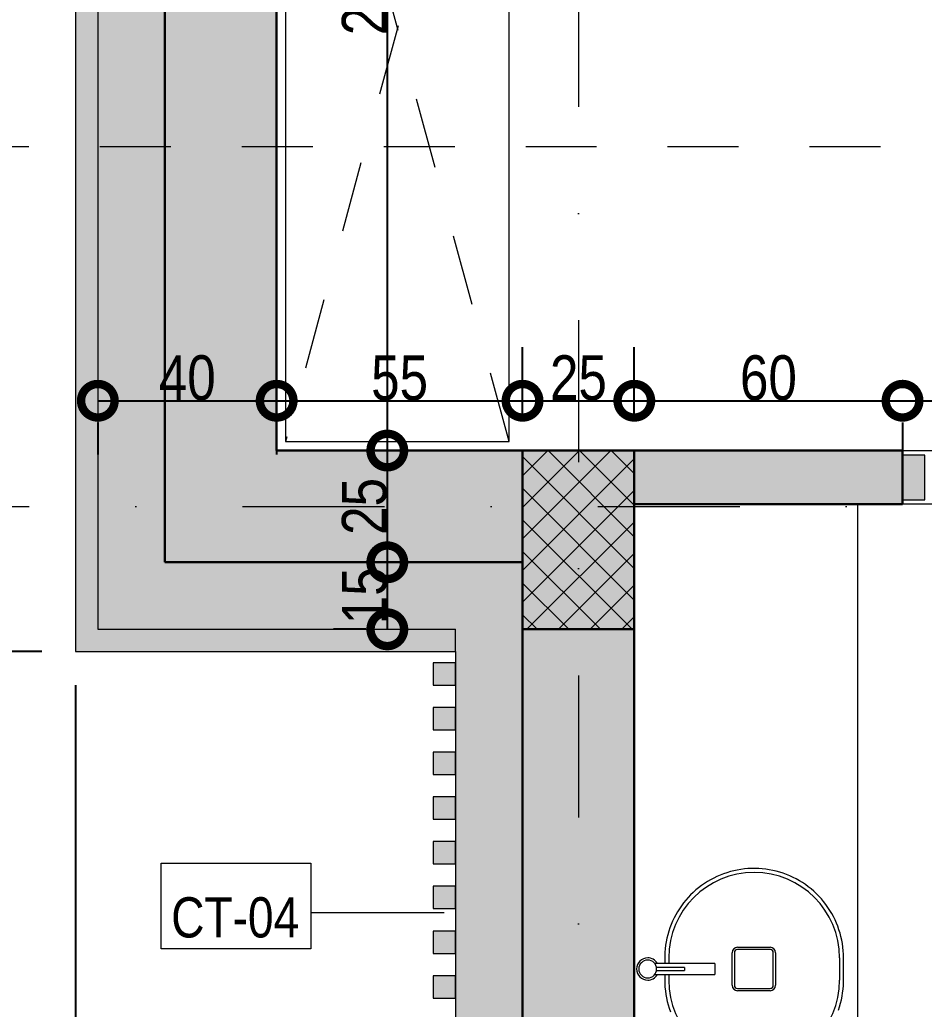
# Model space of a CAD drawing. Header units: centimetres. Extents: x 0 to 25250, y 0 to 2250.
# Drawn here: x 3416.6 to 3618.9, y 662.4 to 883.8 of the extents above; entities that cross this region are included whole.
import ezdxf

# ---------------------------------------------------------------- set-up
doc = ezdxf.new("R2010")
doc.units = ezdxf.units.CM
for name, pattern in [('17-View-1$0$Dash', [31.75, 15.875, -15.875]), ('18-View-1$0$Dash', [31.75, 15.875, -15.875]), ('18-View-1$0$Dash dot', [79.375, 31.75, -23.8125, 0, -23.8125])]:
    doc.linetypes.add(name, pattern=pattern)
for name, color, linetype, lineweight in [('A-ANNO-DIMS', 7, 'Continuous', 9), ('A-FLOR', 7, 'Continuous', 9), ('A-GLAZ-CWMG', 7, 'Continuous', 9), ('A-WALL', 7, 'Continuous', 9), ('A-WALL-FNSH', 7, 'Continuous', 9), ('A-WALL-IDEN', 7, 'Continuous', 9), ('A-WALL-PATT', 7, 'Continuous', 9), ('G-ANNO-SYMB', 7, 'Continuous', 9), ('I-FURN', 7, 'Continuous', 9), ('I-FURN-HDLN', 7, '17-View-1$0$Dash', 9), ('S-COLS', 7, 'Continuous', 9), ('S-GRID', 7, 'Continuous', 9)]:
    doc.layers.add(name, color=color, linetype=linetype, lineweight=lineweight)
doc.styles.add('18-View-1$0$Arial Narrow_3', font='ARIALN.TTF', dxfattribs={"height": 10})
doc.styles.add('18-View-1$0$Arial Narrow_5', font='ARIALN.TTF', dxfattribs={"height": 9})
doc.dimstyles.new('18-View-1$0$TEC_DIM', dxfattribs={"dimscale": 30.48, "dimtxt": 10.23431, "dimasz": 0.492126, "dimexe": 0.393701, "dimexo": 0.246063, "dimgap": 0, "dimtad": 1, "dimdec": 0, "dimzin": 0, "dimdsep": 46, "dimtxsty": '18-View-1$0$Arial Narrow_3', "dimblk1": '18-View-1$0$_DotSmall', "dimblk2": '18-View-1$0$_DotSmall', "dimsah": 1, "dimcen": 0.09, "dimazin": 0, "dimtfac": 1, "dimtdec": 4, "dimtix": 1, "dimtmove": 0, "dimatfit": 3, "dimfxl": 1, "dimtvp": 1, "dimtolj": 1, "dimtzin": 0, "dimarcsym": 2})

# ---------------------------------------------------------------- blocks, each defined once
blk = doc.blocks.new('ГАРДЕРОБ - Гардероб 210-2502721-НИВО 1')
at = {"layer": 'I-FURN'}
for p, q in [((92.5, 50), (-92.5, 50)), ((-92.5, 50), (-92.5, 0)), ((92.5, 0), (92.5, 50)), ((-92.5, 0), (92.5, 0))]:
    blk.add_line(p, q, dxfattribs=at)
at = {"layer": 'I-FURN-HDLN'}
for p, q in [((92.5, 50), (-92.5, 0)), ((-92.5, 50), (92.5, 0))]:
    blk.add_line(p, q, dxfattribs=at)
blk = doc.blocks.new('Rectangular Mullion - TEC_DOGRAMA_TERASI_EX-2486679-НИВО 1')
at = {"layer": 'A-GLAZ-CWMG', "true_color": 0xc0c0c0}
blk.add_hatch(color=9, dxfattribs=at).paths.add_polyline_path([(-5, -5), (-5, 5), (0, 5), (0, -5)])
at = {"layer": 'A-GLAZ-CWMG', "lineweight": 15}
for p, q in [((-5, 5), (0, 5)), ((-5, -5), (-5, 5)), ((0, 5), (0, -5)), ((0, -5), (-5, -5))]:
    blk.add_line(p, q, dxfattribs=at)
blk = doc.blocks.new('Rectangular Mullion - TEC_LAMEL-2373038-НИВО 1')
at = {"layer": 'A-GLAZ-CWMG', "true_color": 0xbfb3a4}
blk.add_hatch(color=253, dxfattribs=at).paths.add_polyline_path([(2.5, -2.5), (-2.5, -2.5), (-2.5, 2.5), (2.5, 2.5)])
at = {"layer": 'A-GLAZ-CWMG', "lineweight": 15}
for p, q in [((-2.5, 2.5), (2.5, 2.5)), ((-2.5, -2.5), (-2.5, 2.5)), ((2.5, 2.5), (2.5, -2.5)), ((2.5, -2.5), (-2.5, -2.5))]:
    blk.add_line(p, q, dxfattribs=at)
blk = doc.blocks.new('ШКАФ_баня 2 мивки - ШКАФ_баня 2 мивки-2350063-НИВО 1')
at = {"layer": 'I-FURN'}
for p, q in [((28.8, -4.5), (28.8, -18)), ((29.7, -4.88), (29.7, -11.2)), ((30.3, -11.2), (30.3, -4.88)), ((31.2, -18), (31.2, -4.5)), ((28.81, -6.8), (27.5, -6.8)), ((28.8, -7.7), (27.5, -7.7)), ((32.5, -6.8), (31.19, -6.8)), ((32.5, -7.7), (31.2, -7.7)), ((30.3, -11.2), (29.7, -11.2)), ((31.2, -18), (28.8, -18)), ((26.35, -21.89), (33.65, -21.89)), ((25.15, -30.39), (25.15, -23.09)), ((25.65, -23.09), (25.65, -30.39)), ((33.65, -22.39), (26.35, -22.39)), ((34.35, -30.39), (34.35, -23.09)), ((34.85, -23.09), (34.85, -30.39)), ((26.35, -31.09), (33.65, -31.09)), ((33.65, -31.59), (26.35, -31.59)), ((32.5, -45.9), (27.5, -45.9)), ((27.5, -46.8), (32.5, -46.8)), ((-134, -50), (134, -50))]:
    blk.add_line(p, q, dxfattribs=at)
at = {"layer": 'I-FURN', "flags": 128}
for points in [[(27.5, -6.8), (26.7, -6.82), (25.9, -6.86), (25.11, -6.94), (24.31, -7.06), (23.53, -7.2), (22.75, -7.37), (21.97, -7.58), (21.21, -7.82), (20.45, -8.08)], [(20.8, -45.64), (21.56, -45.9), (22.33, -46.12), (23.1, -46.31), (23.89, -46.47), (24.68, -46.6), (25.47, -46.7), (26.27, -46.76), (27.07, -46.8), (27.5, -46.8)], [(32.5, -46.8), (33.3, -46.78), (34.1, -46.74), (34.89, -46.66), (35.69, -46.54), (36.47, -46.4), (37.25, -46.23), (38.03, -46.02), (38.79, -45.78), (39.55, -45.52), (40.29, -45.22), (41.02, -44.9), (41.74, -44.54), (42.44, -44.16), (43.12, -43.75), (43.79, -43.31), (44.44, -42.84), (45.08, -42.35), (45.69, -41.84), (46.28, -41.3), (46.85, -40.73), (47.39, -40.15), (47.91, -39.54), (48.41, -38.92), (48.88, -38.27), (49.33, -37.61), (49.75, -36.92), (50.14, -36.23), (50.5, -35.51), (50.84, -34.79), (51.14, -34.05), (51.42, -33.3), (51.66, -32.53), (51.87, -31.76), (52.06, -30.98), (52.21, -30.2), (52.33, -29.41), (52.42, -28.61), (52.47, -27.82), (52.5, -27.02), (52.49, -26.22), (52.45, -25.42), (52.38, -24.62), (52.28, -23.83), (52.14, -23.04), (51.98, -22.26), (51.78, -21.48), (51.55, -20.71), (51.29, -19.96), (51, -19.21), (50.69, -18.48), (50.34, -17.76), (49.96, -17.05), (49.56, -16.36), (49.13, -15.69), (48.67, -15.03), (48.19, -14.39), (47.68, -13.78), (47.14, -13.18), (46.59, -12.6), (46.01, -12.05), (45.41, -11.52), (44.79, -11.02), (44.15, -10.54), (43.49, -10.09), (42.81, -9.66), (42.12, -9.26), (41.41, -8.89), (40.68, -8.55), (39.95, -8.24), (39.2, -7.96), (38.44, -7.7), (37.67, -7.48), (36.9, -7.29), (36.11, -7.13), (35.32, -7), (34.53, -6.9), (33.73, -6.84), (32.93, -6.8), (32.5, -6.8)]]:
    blk.add_lwpolyline(points, dxfattribs=at)
at = {"layer": 'I-FURN'}
for centre, radius, start, end in [((30, -3), 2.5, 360, 180), ((30, -3), 2, 360, 180), ((30, -3), 2.5, 180, 239.8518), ((30, -3), 2, 180, 360), ((30, -3), 2.5, 300.1482, 360), ((27.5, -26.8), 19.1, 90, 270), ((32.5, -26.8), 19.1, 270, 90), ((26.35, -23.09), 1.2, 90, 180), ((33.65, -23.09), 1.2, 0, 90), ((26.35, -23.09), 0.7, 90, 180), ((26.35, -23.09), 0.7, 105, 135), ((33.65, -23.09), 0.7, 0, 90), ((33.65, -23.09), 0.7, 15, 75), ((26.35, -30.39), 1.2, 180, 270), ((26.35, -30.39), 0.7, 180, 270), ((26.35, -30.39), 0.7, 195, 225), ((33.65, -30.39), 0.7, 270, 360), ((33.65, -30.39), 1.2, 270, 0), ((33.65, -30.39), 0.7, 315, 345), ((33.65, -30.39), 0.7, 270, 300)]:
    blk.add_arc(centre, radius, start, end, dxfattribs=at)
blk = doc.blocks.new('18-View-1$0$_DotSmall')
at = {"color": 0, "linetype": 'ByBlock', "const_width": 0.5}
blk.add_lwpolyline([(-0.0625, 0, 1), (0.0625, 0, 1)], format="xyb", close=True, dxfattribs=at)
blk = doc.blocks.new('*D2649')
at = {"layer": 'A-ANNO-DIMS', "color": 0, "lineweight": -2, "transparency": 16777216}
for p, q in [((3429.08, 734.94), (3429.08, 297.75)), ((3429.08, 309.75), (3541.58, 309.75)), ((3541.58, 304.9), (3541.58, 297.75))]:
    blk.add_line(p, q, dxfattribs=at)
at = {"layer": 'A-ANNO-DIMS', "color": 0, "lineweight": -2, "transparency": 16777216, "xscale": 15, "yscale": 15, "zscale": 15, "rotation": 180}
blk.add_blockref('18-View-1$0$_DotSmall', (3429.08, 309.75), dxfattribs=at)
at = {"layer": 'A-ANNO-DIMS', "color": 0, "lineweight": -2, "transparency": 16777216, "xscale": 15, "yscale": 15, "zscale": 15}
blk.add_blockref('18-View-1$0$_DotSmall', (3541.58, 309.75), dxfattribs=at)
at = {"layer": 'A-ANNO-DIMS', "color": 0, "transparency": 16777216, "insert": (3485.33, 314.85), "char_height": 10, "width": 22.8079, "attachment_point": 5, "style": '18-View-1$0$Arial Narrow_3'}
blk.add_mtext('\\A1;113', dxfattribs=at)
blk = doc.blocks.new('*D2655')
at = {"layer": 'A-ANNO-DIMS', "color": 0, "lineweight": -2, "transparency": 16777216}
for p, q in [((5104.08, 867.44), (5104.08, 268.16)), ((3429.08, 734.94), (3429.08, 268.16)), ((3429.08, 280.16), (5104.08, 280.16))]:
    blk.add_line(p, q, dxfattribs=at)
at = {"layer": 'A-ANNO-DIMS', "color": 0, "lineweight": -2, "transparency": 16777216, "xscale": 15, "yscale": 15, "zscale": 15, "rotation": 180}
blk.add_blockref('18-View-1$0$_DotSmall', (3429.08, 280.16), dxfattribs=at)
at = {"layer": 'A-ANNO-DIMS', "color": 0, "lineweight": -2, "transparency": 16777216, "xscale": 15, "yscale": 15, "zscale": 15}
blk.add_blockref('18-View-1$0$_DotSmall', (5104.08, 280.16), dxfattribs=at)
at = {"layer": 'A-ANNO-DIMS', "color": 0, "transparency": 16777216, "insert": (4266.58, 285.27), "char_height": 10, "width": 30.4105, "attachment_point": 5, "style": '18-View-1$0$Arial Narrow_3'}
blk.add_mtext('\\A1;1675', dxfattribs=at)
blk = doc.blocks.new('*D2656')
at = {"layer": 'A-ANNO-DIMS', "color": 0, "lineweight": -2, "transparency": 16777216}
for p, q in [((3429.08, 734.94), (3429.08, 328.15)), ((3509.08, 424.94), (3509.08, 328.15)), ((3429.08, 340.15), (3509.08, 340.15))]:
    blk.add_line(p, q, dxfattribs=at)
at = {"layer": 'A-ANNO-DIMS', "color": 0, "lineweight": -2, "transparency": 16777216, "xscale": 15, "yscale": 15, "zscale": 15, "rotation": 180}
blk.add_blockref('18-View-1$0$_DotSmall', (3429.08, 340.15), dxfattribs=at)
at = {"layer": 'A-ANNO-DIMS', "color": 0, "lineweight": -2, "transparency": 16777216, "xscale": 15, "yscale": 15, "zscale": 15}
blk.add_blockref('18-View-1$0$_DotSmall', (3509.08, 340.15), dxfattribs=at)
at = {"layer": 'A-ANNO-DIMS', "color": 0, "transparency": 16777216, "insert": (3469.08, 345.25), "char_height": 10, "width": 15.2053, "attachment_point": 5, "style": '18-View-1$0$Arial Narrow_3'}
blk.add_mtext('\\A1;80', dxfattribs=at)
blk = doc.blocks.new('*D2664')
at = {"layer": 'A-ANNO-DIMS', "color": 0, "lineweight": -2, "transparency": 16777216}
for p, q in [((3429.08, 734.94), (3429.08, 357.96)), ((3509.08, 424.94), (3509.08, 357.96)), ((3429.08, 369.96), (3509.08, 369.96))]:
    blk.add_line(p, q, dxfattribs=at)
at = {"layer": 'A-ANNO-DIMS', "color": 0, "lineweight": -2, "transparency": 16777216, "xscale": 15, "yscale": 15, "zscale": 15, "rotation": 180}
blk.add_blockref('18-View-1$0$_DotSmall', (3429.08, 369.96), dxfattribs=at)
at = {"layer": 'A-ANNO-DIMS', "color": 0, "lineweight": -2, "transparency": 16777216, "xscale": 15, "yscale": 15, "zscale": 15}
blk.add_blockref('18-View-1$0$_DotSmall', (3509.08, 369.96), dxfattribs=at)
at = {"layer": 'A-ANNO-DIMS', "color": 0, "transparency": 16777216, "insert": (3469.08, 375.06), "char_height": 10, "width": 15.2053, "attachment_point": 5, "style": '18-View-1$0$Arial Narrow_3'}
blk.add_mtext('\\A1;80', dxfattribs=at)
blk = doc.blocks.new('*D2684')
at = {"layer": 'A-ANNO-DIMS', "color": 0, "lineweight": -2, "transparency": 16777216}
for p, q in [((3509.08, 1517.44), (3267.5, 1517.44)), ((3279.5, 432.44), (3279.5, 1517.44)), ((3506.58, 432.44), (3267.5, 432.44))]:
    blk.add_line(p, q, dxfattribs=at)
at = {"layer": 'A-ANNO-DIMS', "color": 0, "lineweight": -2, "transparency": 16777216, "xscale": 15, "yscale": 15, "zscale": 15}
for p, rotation in [((3279.5, 1517.44), 90), ((3279.5, 432.44), 270)]:
    blk.add_blockref('18-View-1$0$_DotSmall', p, dxfattribs=dict(at, rotation=rotation))
at = {"layer": 'A-ANNO-DIMS', "color": 0, "transparency": 16777216, "insert": (3274.39, 974.94), "char_height": 10, "width": 30.4105, "attachment_point": 5, "rotation": 90, "style": '18-View-1$0$Arial Narrow_3'}
blk.add_mtext('\\A1;1085', dxfattribs=at)
blk = doc.blocks.new('*D2686')
at = {"layer": 'A-ANNO-DIMS', "color": 0, "lineweight": -2, "transparency": 16777216}
for p, q in [((3421.58, 742.44), (3327.55, 742.44)), ((3339.55, 432.44), (3339.55, 742.44)), ((3506.58, 432.44), (3327.55, 432.44))]:
    blk.add_line(p, q, dxfattribs=at)
at = {"layer": 'A-ANNO-DIMS', "color": 0, "lineweight": -2, "transparency": 16777216, "xscale": 15, "yscale": 15, "zscale": 15}
for p, rotation in [((3339.55, 742.44), 90), ((3339.55, 432.44), 270)]:
    blk.add_blockref('18-View-1$0$_DotSmall', p, dxfattribs=dict(at, rotation=rotation))
at = {"layer": 'A-ANNO-DIMS', "color": 0, "transparency": 16777216, "insert": (3334.44, 587.44), "char_height": 10, "width": 22.8079, "attachment_point": 5, "rotation": 90, "style": '18-View-1$0$Arial Narrow_3'}
blk.add_mtext('\\A1;310', dxfattribs=at)
blk = doc.blocks.new('*D2687')
at = {"layer": 'A-ANNO-DIMS', "color": 0, "lineweight": -2, "transparency": 16777216}
for p, q in [((3421.58, 1272.44), (3327.55, 1272.44)), ((3339.55, 742.44), (3339.55, 1272.44)), ((3421.58, 742.44), (3327.55, 742.44))]:
    blk.add_line(p, q, dxfattribs=at)
at = {"layer": 'A-ANNO-DIMS', "color": 0, "lineweight": -2, "transparency": 16777216, "xscale": 15, "yscale": 15, "zscale": 15}
for p, rotation in [((3339.55, 1272.44), 90), ((3339.55, 742.44), 270)]:
    blk.add_blockref('18-View-1$0$_DotSmall', p, dxfattribs=dict(at, rotation=rotation))
at = {"layer": 'A-ANNO-DIMS', "color": 0, "transparency": 16777216, "insert": (3334.44, 1007.44), "char_height": 10, "width": 22.8079, "attachment_point": 5, "rotation": 90, "style": '18-View-1$0$Arial Narrow_3'}
blk.add_mtext('\\A1;530', dxfattribs=at)
blk = doc.blocks.new('*D2690')
at = {"layer": 'A-ANNO-DIMS', "color": 0, "lineweight": -2, "transparency": 16777216}
for p, q in [((3421.58, 742.44), (3357.32, 742.44)), ((3369.32, 432.44), (3369.32, 742.44)), ((3506.58, 432.44), (3357.32, 432.44))]:
    blk.add_line(p, q, dxfattribs=at)
at = {"layer": 'A-ANNO-DIMS', "color": 0, "lineweight": -2, "transparency": 16777216, "xscale": 15, "yscale": 15, "zscale": 15}
for p, rotation in [((3369.32, 742.44), 90), ((3369.32, 432.44), 270)]:
    blk.add_blockref('18-View-1$0$_DotSmall', p, dxfattribs=dict(at, rotation=rotation))
at = {"layer": 'A-ANNO-DIMS', "color": 0, "transparency": 16777216, "insert": (3364.22, 587.44), "char_height": 10, "width": 22.8079, "attachment_point": 5, "rotation": 90, "style": '18-View-1$0$Arial Narrow_3'}
blk.add_mtext('\\A1;310', dxfattribs=at)
blk = doc.blocks.new('*D2691')
at = {"layer": 'A-ANNO-DIMS', "color": 0, "lineweight": -2, "transparency": 16777216}
for p, q in [((3426.58, 1017.44), (3357.32, 1017.44)), ((3369.32, 742.44), (3369.32, 1017.44)), ((3421.58, 742.44), (3357.32, 742.44))]:
    blk.add_line(p, q, dxfattribs=at)
at = {"layer": 'A-ANNO-DIMS', "color": 0, "lineweight": -2, "transparency": 16777216, "xscale": 15, "yscale": 15, "zscale": 15}
for p, rotation in [((3369.32, 1017.44), 90), ((3369.32, 742.44), 270)]:
    blk.add_blockref('18-View-1$0$_DotSmall', p, dxfattribs=dict(at, rotation=rotation))
at = {"layer": 'A-ANNO-DIMS', "color": 0, "transparency": 16777216, "insert": (3364.22, 879.94), "char_height": 10, "width": 22.8079, "attachment_point": 5, "rotation": 90, "style": '18-View-1$0$Arial Narrow_3'}
blk.add_mtext('\\A1;275', dxfattribs=at)
blk = doc.blocks.new('*D2838')
at = {"layer": 'A-ANNO-DIMS', "color": 0, "lineweight": -2, "transparency": 16777216}
for p, q in [((3481.58, 992.44), (3510.83, 992.44)), ((3498.83, 992.44), (3498.83, 787.44)), ((3493.99, 787.44), (3486.83, 787.44))]:
    blk.add_line(p, q, dxfattribs=at)
at = {"layer": 'A-ANNO-DIMS', "color": 0, "lineweight": -2, "transparency": 16777216, "xscale": 15, "yscale": 15, "zscale": 15}
for p, rotation in [((3498.83, 992.44), 90), ((3498.83, 787.44), 270)]:
    blk.add_blockref('18-View-1$0$_DotSmall', p, dxfattribs=dict(at, rotation=rotation))
at = {"layer": 'A-ANNO-DIMS', "color": 0, "transparency": 16777216, "insert": (3493.73, 889.94), "char_height": 10, "width": 22.8079, "attachment_point": 5, "rotation": 90, "style": '18-View-1$0$Arial Narrow_3'}
blk.add_mtext('\\A1;205', dxfattribs=at)
blk = doc.blocks.new('*D2839')
at = {"layer": 'A-ANNO-DIMS', "color": 0, "lineweight": -2, "transparency": 16777216}
for p, q in [((3493.99, 787.44), (3486.83, 787.44)), ((3498.83, 787.44), (3498.83, 762.44)), ((3493.99, 762.44), (3486.83, 762.44))]:
    blk.add_line(p, q, dxfattribs=at)
at = {"layer": 'A-ANNO-DIMS', "color": 0, "lineweight": -2, "transparency": 16777216, "xscale": 15, "yscale": 15, "zscale": 15}
for p, rotation in [((3498.83, 787.44), 90), ((3498.83, 762.44), 270)]:
    blk.add_blockref('18-View-1$0$_DotSmall', p, dxfattribs=dict(at, rotation=rotation))
at = {"layer": 'A-ANNO-DIMS', "color": 0, "transparency": 16777216, "insert": (3493.73, 774.94), "char_height": 10, "width": 15.2053, "attachment_point": 5, "rotation": 90, "style": '18-View-1$0$Arial Narrow_3'}
blk.add_mtext('\\A1;25', dxfattribs=at)
blk = doc.blocks.new('*D2840')
at = {"layer": 'A-ANNO-DIMS', "color": 0, "lineweight": -2, "transparency": 16777216}
for p, q in [((3493.99, 762.44), (3486.83, 762.44)), ((3498.83, 762.44), (3498.83, 747.44)), ((3493.99, 747.44), (3486.83, 747.44))]:
    blk.add_line(p, q, dxfattribs=at)
at = {"layer": 'A-ANNO-DIMS', "color": 0, "lineweight": -2, "transparency": 16777216, "xscale": 15, "yscale": 15, "zscale": 15}
for p, rotation in [((3498.83, 762.44), 90), ((3498.83, 747.44), 270)]:
    blk.add_blockref('18-View-1$0$_DotSmall', p, dxfattribs=dict(at, rotation=rotation))
at = {"layer": 'A-ANNO-DIMS', "color": 0, "transparency": 16777216, "insert": (3493.73, 754.94), "char_height": 10, "width": 15.2053, "attachment_point": 5, "rotation": 90, "style": '18-View-1$0$Arial Narrow_3'}
blk.add_mtext('\\A1;15', dxfattribs=at)
blk = doc.blocks.new('*D2857')
at = {"layer": 'A-ANNO-DIMS', "color": 0, "lineweight": -2, "transparency": 16777216}
for p, q in [((3434.08, 798.58), (3474.08, 798.58)), ((3434.08, 793.73), (3434.08, 786.58)), ((3474.08, 793.73), (3474.08, 786.58))]:
    blk.add_line(p, q, dxfattribs=at)
at = {"layer": 'A-ANNO-DIMS', "color": 0, "lineweight": -2, "transparency": 16777216, "xscale": 15, "yscale": 15, "zscale": 15, "rotation": 180}
blk.add_blockref('18-View-1$0$_DotSmall', (3434.08, 798.58), dxfattribs=at)
at = {"layer": 'A-ANNO-DIMS', "color": 0, "lineweight": -2, "transparency": 16777216, "xscale": 15, "yscale": 15, "zscale": 15}
blk.add_blockref('18-View-1$0$_DotSmall', (3474.08, 798.58), dxfattribs=at)
at = {"layer": 'A-ANNO-DIMS', "color": 0, "transparency": 16777216, "insert": (3454.08, 803.68), "char_height": 10, "width": 15.2053, "attachment_point": 5, "style": '18-View-1$0$Arial Narrow_3'}
blk.add_mtext('\\A1;40', dxfattribs=at)
blk = doc.blocks.new('*D2858')
at = {"layer": 'A-ANNO-DIMS', "color": 0, "lineweight": -2, "transparency": 16777216}
for p, q in [((3529.08, 794.94), (3529.08, 810.58)), ((3474.08, 798.58), (3529.08, 798.58)), ((3474.08, 793.73), (3474.08, 786.58))]:
    blk.add_line(p, q, dxfattribs=at)
at = {"layer": 'A-ANNO-DIMS', "color": 0, "lineweight": -2, "transparency": 16777216, "xscale": 15, "yscale": 15, "zscale": 15, "rotation": 180}
blk.add_blockref('18-View-1$0$_DotSmall', (3474.08, 798.58), dxfattribs=at)
at = {"layer": 'A-ANNO-DIMS', "color": 0, "lineweight": -2, "transparency": 16777216, "xscale": 15, "yscale": 15, "zscale": 15}
blk.add_blockref('18-View-1$0$_DotSmall', (3529.08, 798.58), dxfattribs=at)
at = {"layer": 'A-ANNO-DIMS', "color": 0, "transparency": 16777216, "insert": (3501.58, 803.66), "char_height": 10, "width": 15.2053, "attachment_point": 5, "style": '18-View-1$0$Arial Narrow_3'}
blk.add_mtext('\\A1;55', dxfattribs=at)
blk = doc.blocks.new('*D2859')
at = {"layer": 'A-ANNO-DIMS', "color": 0, "lineweight": -2, "transparency": 16777216}
for p, q in [((3529.08, 794.94), (3529.08, 810.58)), ((3554.08, 794.94), (3554.08, 810.58)), ((3529.08, 798.58), (3554.08, 798.58))]:
    blk.add_line(p, q, dxfattribs=at)
at = {"layer": 'A-ANNO-DIMS', "color": 0, "lineweight": -2, "transparency": 16777216, "xscale": 15, "yscale": 15, "zscale": 15, "rotation": 180}
blk.add_blockref('18-View-1$0$_DotSmall', (3529.08, 798.58), dxfattribs=at)
at = {"layer": 'A-ANNO-DIMS', "color": 0, "lineweight": -2, "transparency": 16777216, "xscale": 15, "yscale": 15, "zscale": 15}
blk.add_blockref('18-View-1$0$_DotSmall', (3554.08, 798.58), dxfattribs=at)
at = {"layer": 'A-ANNO-DIMS', "color": 0, "transparency": 16777216, "insert": (3541.58, 803.68), "char_height": 10, "width": 15.2053, "attachment_point": 5, "style": '18-View-1$0$Arial Narrow_3'}
blk.add_mtext('\\A1;25', dxfattribs=at)
blk = doc.blocks.new('*D2860')
at = {"layer": 'A-ANNO-DIMS', "color": 0, "lineweight": -2, "transparency": 16777216}
for p, q in [((3554.08, 794.94), (3554.08, 810.58)), ((3554.08, 798.58), (3614.08, 798.58)), ((3614.08, 793.73), (3614.08, 786.58))]:
    blk.add_line(p, q, dxfattribs=at)
at = {"layer": 'A-ANNO-DIMS', "color": 0, "lineweight": -2, "transparency": 16777216, "xscale": 15, "yscale": 15, "zscale": 15, "rotation": 180}
blk.add_blockref('18-View-1$0$_DotSmall', (3554.08, 798.58), dxfattribs=at)
at = {"layer": 'A-ANNO-DIMS', "color": 0, "lineweight": -2, "transparency": 16777216, "xscale": 15, "yscale": 15, "zscale": 15}
blk.add_blockref('18-View-1$0$_DotSmall', (3614.08, 798.58), dxfattribs=at)
at = {"layer": 'A-ANNO-DIMS', "color": 0, "transparency": 16777216, "insert": (3584.08, 803.68), "char_height": 10, "width": 15.2053, "attachment_point": 5, "style": '18-View-1$0$Arial Narrow_3'}
blk.add_mtext('\\A1;60', dxfattribs=at)
blk = doc.blocks.new('*D2861')
at = {"layer": 'A-ANNO-DIMS', "color": 0, "lineweight": -2, "transparency": 16777216}
for p, q in [((3614.08, 798.58), (3882.08, 798.58)), ((3614.08, 793.73), (3614.08, 786.58)), ((3882.08, 793.73), (3882.08, 786.58))]:
    blk.add_line(p, q, dxfattribs=at)
at = {"layer": 'A-ANNO-DIMS', "color": 0, "lineweight": -2, "transparency": 16777216, "xscale": 15, "yscale": 15, "zscale": 15, "rotation": 180}
blk.add_blockref('18-View-1$0$_DotSmall', (3614.08, 798.58), dxfattribs=at)
at = {"layer": 'A-ANNO-DIMS', "color": 0, "lineweight": -2, "transparency": 16777216, "xscale": 15, "yscale": 15, "zscale": 15}
blk.add_blockref('18-View-1$0$_DotSmall', (3882.08, 798.58), dxfattribs=at)
at = {"layer": 'A-ANNO-DIMS', "color": 0, "transparency": 16777216, "insert": (3748.08, 803.68), "char_height": 10, "width": 22.8079, "attachment_point": 5, "style": '18-View-1$0$Arial Narrow_3'}
blk.add_mtext('\\A1;268', dxfattribs=at)

msp = doc.modelspace()

# ---------------------------------------------------------------- hatches: boundary and pattern name
at = {"layer": 'A-WALL-PATT', "lineweight": 5, "true_color": 0xffff80}
h = msp.add_hatch(color=51, dxfattribs=at)
h.paths.add_polyline_path([(3449.08, 762.44), (3449.08, 1017.44), (3434.08, 1017.44), (3434.08, 762.44)])
h.paths.add_polyline_path([(3449.08, 1197.44), (3449.08, 1252.44), (3434.08, 1252.44), (3434.08, 1197.44)])
at = {"layer": 'A-WALL-PATT', "true_color": 0x808080}
h = msp.add_hatch(color=8, dxfattribs=at)
h.paths.add_polyline_path([(3474.08, 787.44), (3474.08, 992.44), (3449.08, 992.44), (3449.08, 787.44)])
h.paths.add_polyline_path([(3474.08, 1197.44), (3474.08, 1227.44), (3449.08, 1227.44), (3449.08, 1197.44)])
at = {"layer": 'A-WALL-PATT', "true_color": 0xc0c0c0}
for points in [[(3429.08, 742.44), (3434.08, 742.44), (3434.08, 1017.44), (3429.08, 1017.44), (3429.08, 860.58)], [(3434.08, 742.44), (3514.08, 742.44), (3514.08, 747.44), (3434.08, 747.44)]]:
    msp.add_hatch(color=9, dxfattribs=at).paths.add_polyline_path(points)
at = {"layer": 'A-WALL-PATT', "true_color": 0x808080}
for points in [[(3554.08, 762.44), (3554.08, 787.44), (3449.08, 787.44), (3449.08, 762.44), (3529.08, 762.44)], [(3614.08, 775.44), (3614.08, 787.44), (3554.08, 787.44), (3554.08, 775.44)]]:
    msp.add_hatch(color=8, dxfattribs=at).paths.add_polyline_path(points)
at = {"layer": 'A-WALL-PATT', "lineweight": 5, "true_color": 0xffff80}
msp.add_hatch(color=51, dxfattribs=at).paths.add_polyline_path([(3434.08, 747.44), (3529.08, 747.44), (3529.08, 762.44), (3434.08, 762.44)])
at = {"layer": 'A-WALL-PATT', "lineweight": 5, "true_color": 0x808080}
msp.add_hatch(color=8, dxfattribs=at).paths.add_polyline_path([(3554.08, 507.44), (3554.08, 762.44), (3529.08, 762.44), (3529.08, 507.44)])
at = {"layer": 'A-WALL-PATT', "true_color": 0xffff80}
msp.add_hatch(color=51, dxfattribs=at).paths.add_polyline_path([(3514.08, 507.44), (3529.08, 507.44), (3529.08, 747.44), (3514.08, 747.44), (3514.08, 570.38)])
at = {"layer": 'S-COLS'}
h = msp.add_hatch(dxfattribs=at)
h.set_pattern_fill('FP1_11', color=256, style=0, pattern_type=2)
h.set_pattern_definition([(45, (3304.9383, 1689.0286), (-3.535534, 3.535534), []), (135, (3304.9383, 1689.0286), (-3.535534, -3.535534), [])])
h.paths.add_polyline_path([(3529.08, 747.44), (3554.08, 747.44), (3554.08, 787.44), (3529.08, 787.44)])

# ---------------------------------------------------------------- linework, layer by layer
at = {"layer": 'A-FLOR'}
for p, q in [((3614.08, 787.44), (3882.08, 787.44)), ((3882.08, 775.44), (3614.08, 775.44))]:
    msp.add_line(p, q, dxfattribs=at)
at = {"layer": 'A-WALL'}
for p, q in [((3434.08, 1017.44), (3434.08, 747.44)), ((3434.08, 747.44), (3514.08, 747.44)), ((3514.08, 742.44), (3514.08, 617.44))]:
    msp.add_line(p, q, dxfattribs=at)
at = {"layer": 'A-WALL', "lineweight": 30}
for p, q in [((3449.08, 992.44), (3449.08, 762.44)), ((3474.08, 787.44), (3474.08, 992.44)), ((3614.08, 787.44), (3474.08, 787.44)), ((3614.08, 775.44), (3614.08, 787.44)), ((3554.08, 507.44), (3554.08, 775.44)), ((3554.08, 775.44), (3614.08, 775.44)), ((3449.08, 762.44), (3529.08, 762.44)), ((3529.08, 447.44), (3529.08, 762.44))]:
    msp.add_line(p, q, dxfattribs=at)
at = {"layer": 'A-WALL-FNSH'}
for p, q in [((3429.08, 1017.44), (3429.08, 742.44)), ((3514.08, 742.44), (3514.08, 747.44)), ((3429.08, 742.44), (3514.08, 742.44))]:
    msp.add_line(p, q, dxfattribs=at)
at = {"layer": 'A-WALL-IDEN'}
msp.add_line((3511.58, 683.99), (3481.7, 683.99), dxfattribs=at)
at = {"layer": 'A-WALL-IDEN', "flags": 128}
msp.add_lwpolyline([(3448.25, 695.12), (3481.7, 695.12), (3481.7, 675.92), (3448.25, 675.92)], close=True, dxfattribs=at)
at = {"layer": 'G-ANNO-SYMB', "linetype": '18-View-1$0$Dash', "lineweight": 18}
msp.add_line((3244.03, 855.48), (5293.21, 855.48), dxfattribs=at)
at = {"layer": 'S-COLS', "lineweight": 30}
for p, q in [((3529.08, 787.44), (3529.08, 747.44)), ((3554.08, 787.44), (3529.08, 787.44)), ((3554.08, 747.44), (3554.08, 787.44)), ((3529.08, 747.44), (3554.08, 747.44))]:
    msp.add_line(p, q, dxfattribs=at)
at = {"layer": 'S-GRID', "color": 1, "linetype": '18-View-1$0$Dash dot', "lineweight": 18, "true_color": 0xff0000}
for p, q in [((3541.58, 1849.76), (3541.58, 378.11)), ((3386.99, 774.94), (5145.92, 774.94))]:
    msp.add_line(p, q, dxfattribs=at)

# ---------------------------------------------------------------- block references
at = {"layer": 'A-GLAZ-CWMG', "extrusion": (0, 0, -1)}
msp.add_blockref('Rectangular Mullion - TEC_DOGRAMA_TERASI_EX-2486679-НИВО 1', (-3614.08, 781.44), dxfattribs=at)
at = {"layer": 'A-GLAZ-CWMG', "extrusion": (0, 0, -1), "rotation": 270.0000000000001}
for p in [(-3511.58, 737.44), (-3511.58, 727.44), (-3511.58, 717.44), (-3511.58, 707.44), (-3511.58, 697.44), (-3511.58, 687.44), (-3511.58, 677.44), (-3511.58, 667.44)]:
    msp.add_blockref('Rectangular Mullion - TEC_LAMEL-2373038-НИВО 1', p, dxfattribs=at)
at = {"layer": 'I-FURN'}
for name, p, rotation in [('ГАРДЕРОБ - Гардероб 210-2502721-НИВО 1', (3476.08, 881.94), 269.999999999999), ('ШКАФ_баня 2 мивки - ШКАФ_баня 2 мивки-2350063-НИВО 1', (3554.08, 641.44), 89.9999999999999)]:
    msp.add_blockref(name, p, dxfattribs=dict(at, rotation=rotation))

# ---------------------------------------------------------------- texts
at = {"layer": 'A-WALL-IDEN', "insert": (3464.8, 682.93), "char_height": 9, "width": 28.45, "attachment_point": 5, "line_spacing_factor": 0.949189, "style": '18-View-1$0$Arial Narrow_5'}
msp.add_mtext('\\pt25.00002,50.00004,74.99997,99.99999,125.00001,150.00003,174.99996,199.99998,225,250.00002,275.00004,299.99997,324.99999,350.00001,375.00003,399.99996,424.99998,450,475.00002,500.00004,524.99997,549.99999,575.00001,600.00003,624.99996,649.99998,675,700.00002,725.00004,749.99997,774.99999,800.00001;{\\fArial Narrow|b0|i0|c204|p34;СТ}-04', dxfattribs=at)

# ---------------------------------------------------------------- dimensions: what is measured, and where the dimension line sits
at = {"layer": 'A-ANNO-DIMS'}
for base, p1, p2, override, picture, middle in [((3279.5, 1517.44), (3514.08, 432.44), (3516.58, 1517.44), {"dimpost": '<>', "dimfxl": 1085.00288}, '*D2684', (3274.39, 974.94)), ((3339.55, 1272.44), (3429.08, 742.44), (3429.08, 1272.44), {"dimpost": '<>', "dimfxl": 530}, '*D2687', (3334.44, 1007.44)), ((3369.32, 1017.44), (3429.08, 742.44), (3434.08, 1017.44), {"dimpost": '<>', "dimfxl": 275.045451}, '*D2691', (3364.22, 879.94)), ((3498.83, 787.44), (3474.08, 992.44), (3501.49, 787.44), {"dimpost": '<>', "dimfxl": 206.823539}, '*D2838', (3493.73, 889.94)), ((3498.83, 762.44), (3501.49, 787.44), (3501.49, 762.44), {"dimpost": '<>', "dimfxl": 25}, '*D2839', (3493.73, 774.94)), ((3498.83, 747.44), (3501.49, 762.44), (3501.49, 747.44), {"dimpost": '<>', "dimfxl": 15}, '*D2840', (3493.73, 754.94)), ((3339.55, 742.44), (3514.08, 432.44), (3429.08, 742.44), {"dimpost": '<>', "dimfxl": 321.442063}, '*D2686', (3334.44, 587.44)), ((3369.32, 742.44), (3514.08, 432.44), (3429.08, 742.44), {"dimpost": '<>', "dimfxl": 321.442063}, '*D2690', (3364.22, 587.44))]:
    dim = msp.add_linear_dim(base=base, p1=p1, p2=p2, angle=90, dimstyle='18-View-1$0$TEC_DIM', override=override, dxfattribs=at)
    dim.commit()
    dim.dimension.update_dxf_attribs({"geometry": picture, "text_midpoint": middle})
for base, p1, p2, override, picture, middle in [((5104.08, 280.16), (3429.08, 742.44), (5104.08, 874.94), {"dimpost": '<>', "dimfxl": 1680.232499}, '*D2655', (4266.58, 285.27)), ((3474.08, 798.58), (3434.08, 801.23), (3474.08, 801.23), {"dimpost": '<>', "dimfxl": 40}, '*D2857', (3454.08, 803.68)), ((3529.08, 798.58), (3474.08, 801.23), (3529.08, 787.44), {"dimpost": '<>', "dimfxl": 56.701802}, '*D2858', (3501.58, 803.66)), ((3554.08, 798.58), (3529.08, 787.44), (3554.08, 787.44), {"dimpost": '<>', "dimfxl": 25}, '*D2859', (3541.58, 803.68)), ((3614.08, 798.58), (3554.08, 787.44), (3614.08, 801.23), {"dimpost": '<>', "dimfxl": 61.563742}, '*D2860', (3584.08, 803.68)), ((3882.08, 798.58), (3614.08, 801.23), (3882.08, 801.23), {"dimpost": '<>', "dimfxl": 268}, '*D2861', (3748.08, 803.68)), ((3541.58174824, 309.74926153), (3429.08174824, 742.44186198), (3541.58174824, 312.40091196), {"dimpost": '<>', "dimfxl": 444.512619}, '*D2649', (3485.33174824, 314.8549914)), ((3509.08, 340.15), (3429.08, 742.44), (3509.08, 432.44), {"dimpost": '<>', "dimfxl": 320.156212}, '*D2656', (3469.08, 345.25)), ((3509.08, 369.96), (3429.08, 742.44), (3509.08, 432.44), {"dimpost": '<>', "dimfxl": 320.156212}, '*D2664', (3469.08, 375.06))]:
    dim = msp.add_linear_dim(base=base, p1=p1, p2=p2, dimstyle='18-View-1$0$TEC_DIM', override=override, dxfattribs=at)
    dim.commit()
    dim.dimension.update_dxf_attribs({"geometry": picture, "text_midpoint": middle})

doc.saveas('drawing.dxf')
